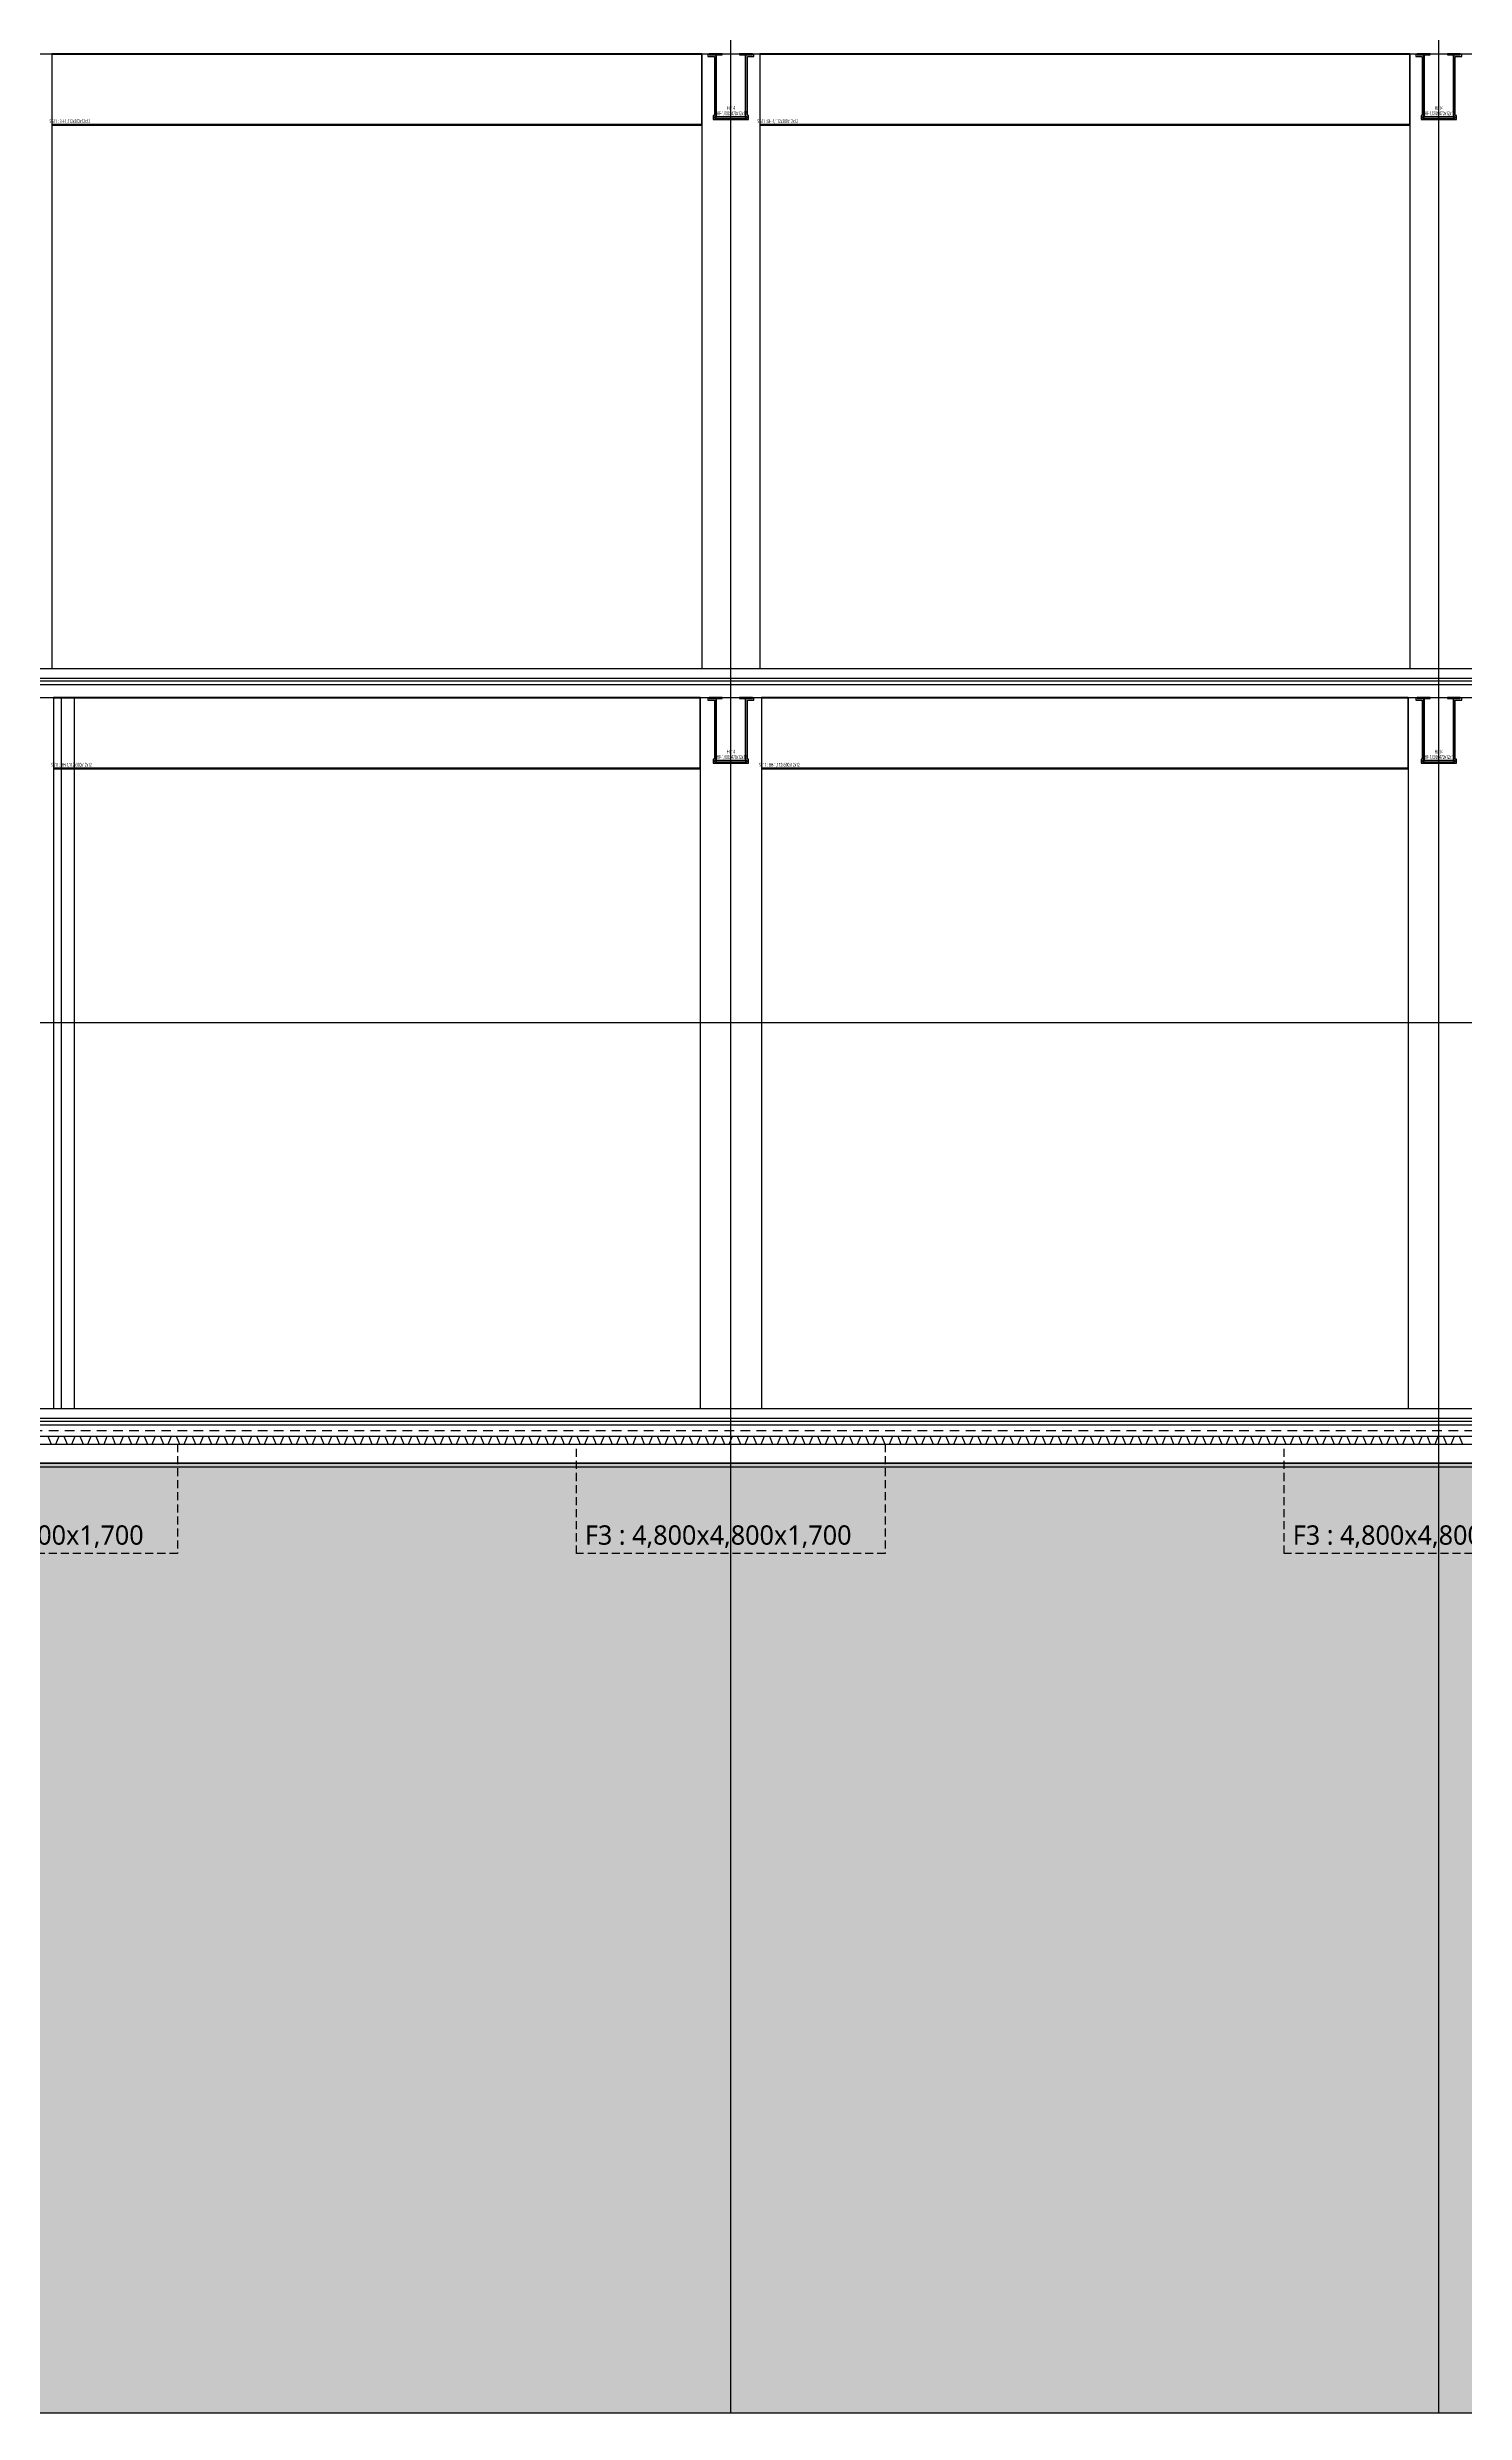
# Model space of a CAD drawing. Header units: millimetres. Extents: x 35054840 to 35483341, y -1288013 to -991013.
# Drawn here: x 35339104 to 35361129, y -1119859 to -1083109 of the extents above; entities that cross this region are included whole.
import ezdxf
from ezdxf.enums import TextEntityAlignment as Align

# ---------------------------------------------------------------- set-up
doc = ezdxf.new("R2010")
doc.units = ezdxf.units.MM
doc.header["$LTSCALE"] = 1000
doc.header["$MEASUREMENT"] = 0
doc.header["$PDSIZE"] = -10
doc.linetypes.add('HID', pattern=[2.5, 1.5, -1])
doc.linetypes.add('HIDDEN2', pattern=[0.1875, 0.125, -0.0625])
doc.layers.get('0').update_dxf_attribs({"linetype": 'CONTINUOUS'})
doc.layers.get('Defpoints').update_dxf_attribs({"color": 161, "linetype": 'CONTINUOUS'})
for name, color, linetype in [('250', 250, 'CONTINUOUS'), ('cen', 1, 'CONTINUOUS'), ('con', 2, 'CONTINUOUS'), ('ELE5', 254, 'CONTINUOUS'), ('ELE6', 8, 'CONTINUOUS'), ('FIN', 9, 'CONTINUOUS'), ('FIN(내화피복)', 8, 'CONTINUOUS'), ('FIN(패널-200글라스울)', 4, 'CONTINUOUS'), ('INS', 9, 'BATTING'), ('KZ_횡단_계획선', 3, 'CONTINUOUS'), ('S-SGIRDER-HF', 3, 'CONTINUOUS'), ('wire-meshes', 1, 'CONTINUOUS'), ('배수판', 5, 'CONTINUOUS'), ('초평탄', 4, 'CONTINUOUS')]:
    doc.layers.add(name, color=color, linetype=linetype)
doc.layers.add('Defpionits(Foundation)', color=161, linetype='HIDDEN2', plot=False)
doc.styles.add('TE', font='malgun_0.ttf')
doc.linetypes.add('BATTING', pattern='A,0.0001,-0.1,[134,ltypeshp.shx,S=0.1,R=0,X=-0.1,Y=0],-0.2,[134,ltypeshp.shx,S=0.1,R=180,X=0.1,Y=0],-0.1', length=0.4001)

# ---------------------------------------------------------------- blocks, each defined once
blk = doc.blocks.new('sdfdfgdfgdfg')
at = {"layer": 'cen', "ltscale": 0.1}
for p, q in [((34707639, -193275), (34707639, -106382)), ((34718639, -193275), (34718639, -106382))]:
    blk.add_line(p, q, dxfattribs=at)
at = {"layer": 'cen', "ltscale": 5}
for p, q in [((34490299, -166175), (34770828, -166175)), ((34490299, -171675), (34770828, -171675)), ((34490299, -177675), (34770828, -177675))]:
    blk.add_line(p, q, dxfattribs=at)
blk = doc.blocks.new('DFJGKNFGHGH')
at = {"layer": 'con', "ltscale": 0.1}
blk.add_line((35626176, -1093209), (35803276, -1093209), dxfattribs=at)
blk = doc.blocks.new('F3 SEC')
at = {"layer": 'Defpionits(Foundation)'}
blk.add_lwpolyline([(0, 1900), (4800, 1900), (4800, 200), (0, 200)], close=True, dxfattribs=at)
at = {"layer": 'Defpionits(Foundation)', "style": 'TE'}
blk.add_text('F3 : 4,800x4,800x1,700', height=300, dxfattribs=at).set_placement((131, 336))
blk = doc.blocks.new('*U237')
for p, q in [((-135, 0), (-335, 0)), ((-335, 0), (-335, -18)), ((-135, -18), (-135, 0)), ((335, 0), (135, 0)), ((135, 0), (135, -18)), ((335, -18), (335, 0)), ((-335, -18), (-135, -18)), ((135, -18), (335, -18))]:
    blk.add_line(p, q)
at = {"linetype": 'ByBlock'}
for points in [[(-235, -980), (-223, -980), (-223, -18), (-235, -18)], [(223, -980), (235, -980), (235, -18), (223, -18)]]:
    blk.add_lwpolyline(points, close=True, dxfattribs=at)
blk.add_lwpolyline([(-255, -1000), (255, -1000), (255, -980), (-255, -980)], close=True)
at = {"layer": 'Defpoints'}
blk.add_point((0, 0), dxfattribs=at)
blk = doc.blocks.new('HG14')
at = {"layer": 'S-SGIRDER-HF'}
blk.add_blockref('*U237', (0, 0), dxfattribs=at)
at = {"layer": 'Defpoints', "style": 'TE', "width": 0.5}
for s, p in [('BHF-1,000x470x12x18', (0, -925)), ('HG14', (0, -844))]:
    blk.add_text(s, height=60, dxfattribs=at).set_placement(p, align=Align.MIDDLE_CENTER)
blk = doc.blocks.new('*U152')
at = {"layer": 'ELE6', "ltscale": 0.1}
for p, q in [((10050, -12), (0, -12)), ((10050, -1100), (0, -1100))]:
    blk.add_line(p, q, dxfattribs=at)
blk.add_lwpolyline([(0, -1112), (10050, -1112), (10050, 0), (0, 0)], close=True, dxfattribs=at)
at = {"layer": 'Defpoints', "style": 'TE', "width": 0.5}
blk.add_text('SG11 : BH-1,112x300x12x12', height=60, dxfattribs=at).set_placement((279, -1047), align=Align.MIDDLE_CENTER)
blk = doc.blocks.new('*U162')
at = {"layer": 'ELE6', "ltscale": 0.1}
for p, q in [((10100, -12), (0, -12)), ((10100, -1100), (0, -1100))]:
    blk.add_line(p, q, dxfattribs=at)
blk.add_lwpolyline([(0, -1112), (10100, -1112), (10100, 0), (0, 0)], close=True, dxfattribs=at)
at = {"layer": 'Defpoints', "style": 'TE', "width": 0.5}
blk.add_text('SG11 : BH-1,112x300x12x12', height=60, dxfattribs=at).set_placement((279, -1047), align=Align.MIDDLE_CENTER)

msp = doc.modelspace()

# ---------------------------------------------------------------- hatches: boundary and pattern name
at = {"layer": '250', "ltscale": 0.5}
h = msp.add_hatch(dxfattribs=at)
h.set_pattern_fill('DOTS', color=256, scale=10000)
h.paths.add_polyline_path([(35132886.2, -1098928.9), (35132886.2, -1119858.9), (35412914.7, -1119858.9), (35412914.7, -1094258.9), (35383510.8, -1094258.9), (35383510.8, -1104808.9), (35383510.8, -1106757.2), (35383510.8, -1106808.9), (35368225.8, -1106808.9), (35368225.8, -1105108.9), (35204525.8, -1105108.9), (35204525.8, -1105408.9), (35201525.8, -1105408.9), (35201525.8, -1103808.9), (35193025.8, -1103808.9), (35193025.8, -1105408.9), (35190025.8, -1105408.9), (35190025.8, -1103808.9), (35181525.8, -1103808.9), (35181525.8, -1106309.9), (35178525.8, -1106309.9), (35178525.8, -1104808.9), (35170025.8, -1104808.9), (35170025.8, -1106408.9), (35167025.8, -1106408.9), (35167025.8, -1105008.9), (35159325.8, -1105008.9), (35159325.8, -1106008.9), (35156265.8, -1106008.9), (35156278.3, -1105858.9), (35156290.8, -1105858.9), (35156290.8, -1094558.9), (35156295.8, -1094158.9), (35145866.6, -1094158.9), (35145866.6, -1095458.9), (35144315.5, -1095458.9), (35144246.1, -1098928.9)])

# ---------------------------------------------------------------- linework, layer by layer
at = {"layer": 'con', "ltscale": 0.1}
msp.add_line((35206125.8, -1104808.9), (35382625.8, -1104808.9), dxfattribs=at)
for points in [[(35206475.8, -1093008.9), (35382975.8, -1093008.9), (35382975.8, -1092758.9)], [(35206465.8, -1093208.9), (35382625.8, -1093208.9), (35382625.8, -1098288.9)], [(35204525.8, -1105408.9), (35204525.8, -1105108.9), (35368225.8, -1105108.9)]]:
    msp.add_lwpolyline(points, dxfattribs=at)
at = {"layer": 'Defpoints'}
msp.add_lwpolyline([(35132886.2, -1119858.9), (35412914.7, -1119858.9), (35412914.7, -1094438.7), (35383510.8, -1094377.3), (35383510.8, -1104808.9), (35383510.8, -1106757.2), (35383510.8, -1106808.9), (35368225.8, -1106808.9), (35368225.8, -1105108.9), (35204525.8, -1105108.9)], dxfattribs=at)
at = {"layer": 'ELE5', "ltscale": 1000}
for points in [[(35339175.8, -1083208.9), (35339175.8, -1092758.9)], [(35349275.8, -1083208.9), (35349275.8, -1092758.9)], [(35350175.8, -1083208.9), (35350175.8, -1092758.9)], [(35360275.8, -1083208.9), (35360275.8, -1092758.9)], [(35339200.7, -1093208.9), (35339200.7, -1104258.9)], [(35349250.7, -1093208.9), (35349250.7, -1104258.9)], [(35350200.7, -1093208.9), (35350200.7, -1104258.9)], [(35360250.7, -1093208.9), (35360250.7, -1104258.9)]]:
    msp.add_lwpolyline(points, dxfattribs=at)
at = {"layer": 'FIN', "ltscale": 0.1}
for points in [[(35204525.8, -1105108.9), (35368225.8, -1105108.9), (35368225.8, -1106808.9), (35383510.8, -1106808.9), (35383510.8, -1106868.9)], [(35383510.8, -1106868.9), (35368165.8, -1106868.9), (35368165.8, -1105168.9), (35204585.8, -1105168.9)]]:
    msp.add_lwpolyline(points, dxfattribs=at)
at = {"layer": 'FIN(내화피복)', "ltscale": 10000}
for points in [[(35349369.8, -1083208.9), (35349369.8, -1083249.9), (35349469.8, -1083249.9), (35349469.8, -1084167.9), (35349449.8, -1084167.9), (35349449.8, -1084229.9), (35350001.8, -1084229.9), (35350001.8, -1084167.9), (35349981.8, -1084167.9), (35349981.8, -1083249.9), (35350081.8, -1083249.9), (35350081.8, -1083208.9)], [(35360369.8, -1083208.9), (35360369.8, -1083249.9), (35360469.8, -1083249.9), (35360469.8, -1084167.9), (35360449.8, -1084167.9), (35360449.8, -1084229.9), (35361001.8, -1084229.9), (35361001.8, -1084167.9), (35360981.8, -1084167.9), (35360981.8, -1083249.9), (35361081.8, -1083249.9), (35361081.8, -1083208.9)], [(35349369.8, -1093208.9), (35349369.8, -1093249.9), (35349469.8, -1093249.9), (35349469.8, -1094167.9), (35349449.8, -1094167.9), (35349449.8, -1094229.9), (35350001.8, -1094229.9), (35350001.8, -1094167.9), (35349981.8, -1094167.9), (35349981.8, -1093249.9), (35350081.8, -1093249.9), (35350081.8, -1093208.9)], [(35360369.8, -1093208.9), (35360369.8, -1093249.9), (35360469.8, -1093249.9), (35360469.8, -1094167.9), (35360449.8, -1094167.9), (35360449.8, -1094229.9), (35361001.8, -1094229.9), (35361001.8, -1094167.9), (35360981.8, -1094167.9), (35360981.8, -1093249.9), (35361081.8, -1093249.9), (35361081.8, -1093208.9)]]:
    msp.add_lwpolyline(points, dxfattribs=at)
at = {"layer": 'FIN(패널-200글라스울)', "ltscale": 0.1}
for p, q in [((35339325.8, -1104258.9), (35339325.8, -1093208.9)), ((35339525.8, -1104258.9), (35339525.8, -1093208.9))]:
    msp.add_line(p, q, dxfattribs=at)
at = {"layer": 'INS', "ltscale": 0.12}
for points in [[(35382975.8, -1092958.9), (35206475.8, -1092958.9)], [(35382425.8, -1104458.9), (35206125.8, -1104458.9)]]:
    msp.add_lwpolyline(points, dxfattribs=at)
at = {"layer": 'KZ_횡단_계획선'}
msp.add_lwpolyline([(35412914.7, -1094038.7), (35391120.5, -1094038.7), (35383475.8, -1093977), (35383475.8, -1106808.9), (35368225.8, -1106808.9), (35368225.8, -1105108.9), (35204525.8, -1105108.9)], dxfattribs=at)
at = {"layer": 'wire-meshes', "linetype": 'HID', "ltscale": 0.1}
msp.add_line((35206125.8, -1104598.9), (35382625.8, -1104598.9), dxfattribs=at)
at = {"layer": '배수판'}
msp.add_lwpolyline([(35339039.2, -1104688.9), (35339112.5, -1104688.9), (35339163.8, -1104808.9), (35339237.1, -1104808.9), (35339288.4, -1104688.9), (35339361.8, -1104688.9), (35339413.1, -1104808.9), (35339486.4, -1104808.9), (35339537.7, -1104688.9), (35339611, -1104688.9), (35339662.3, -1104808.9), (35339735.6, -1104808.9), (35339786.9, -1104688.9), (35339860.3, -1104688.9), (35339911.6, -1104808.9), (35339984.9, -1104808.9), (35340036.2, -1104688.9), (35340109.5, -1104688.9), (35340160.8, -1104808.9), (35340234.1, -1104808.9), (35340285.4, -1104688.9), (35340358.8, -1104688.9), (35340410.1, -1104808.9), (35340483.4, -1104808.9), (35340534.7, -1104688.9), (35340608, -1104688.9), (35340659.3, -1104808.9), (35340732.7, -1104808.9), (35340783.9, -1104688.9), (35340857.3, -1104688.9), (35340908.6, -1104808.9), (35340981.9, -1104808.9), (35341033.2, -1104688.9), (35341106.5, -1104688.9), (35341157.8, -1104808.9), (35341231.2, -1104808.9), (35341282.5, -1104688.9), (35341355.8, -1104688.9), (35341407.1, -1104808.9), (35341480.4, -1104808.9), (35341531.7, -1104688.9), (35341605, -1104688.9), (35341656.3, -1104808.9), (35341729.7, -1104808.9), (35341781, -1104688.9), (35341854.3, -1104688.9), (35341905.6, -1104808.9), (35341978.9, -1104808.9), (35342030.2, -1104688.9), (35342103.6, -1104688.9), (35342154.8, -1104808.9), (35342228.2, -1104808.9), (35342279.5, -1104688.9), (35342352.8, -1104688.9), (35342404.1, -1104808.9), (35342477.4, -1104808.9), (35342528.7, -1104688.9), (35342602.1, -1104688.9), (35342653.4, -1104808.9), (35342726.7, -1104808.9), (35342778, -1104688.9), (35342851.3, -1104688.9), (35342902.6, -1104808.9), (35342975.9, -1104808.9), (35343027.2, -1104688.9), (35343100.6, -1104688.9), (35343151.9, -1104808.9), (35343225.2, -1104808.9), (35343276.5, -1104688.9), (35343349.8, -1104688.9), (35343401.1, -1104808.9), (35343474.5, -1104808.9), (35343525.7, -1104688.9), (35343599.1, -1104688.9), (35343650.4, -1104808.9), (35343723.7, -1104808.9), (35343775, -1104688.9), (35343848.3, -1104688.9), (35343899.6, -1104808.9), (35343973, -1104808.9), (35344024.3, -1104688.9), (35344097.6, -1104688.9), (35344148.9, -1104808.9), (35344185.5, -1104808.9), (35344222.2, -1104808.9), (35344273.5, -1104688.9), (35344346.8, -1104688.9), (35344398.1, -1104808.9), (35344471.5, -1104808.9), (35344522.8, -1104688.9), (35344559.4, -1104688.9), (35344590.8, -1104688.9), (35344642.1, -1104808.9), (35344715.4, -1104808.9), (35344766.7, -1104688.9), (35344840.1, -1104688.9), (35344891.4, -1104808.9), (35344964.7, -1104808.9), (35345016, -1104688.9), (35345089.3, -1104688.9), (35345140.6, -1104808.9), (35345214, -1104808.9), (35345265.2, -1104688.9), (35345338.6, -1104688.9), (35345389.9, -1104808.9), (35345463.2, -1104808.9), (35345514.5, -1104688.9), (35345587.8, -1104688.9), (35345639.1, -1104808.9), (35345712.5, -1104808.9), (35345763.8, -1104688.9), (35345837.1, -1104688.9), (35345888.4, -1104808.9), (35345961.7, -1104808.9), (35346013, -1104688.9), (35346086.3, -1104688.9), (35346137.6, -1104808.9), (35346211, -1104808.9), (35346262.3, -1104688.9), (35346335.6, -1104688.9), (35346386.9, -1104808.9), (35346460.2, -1104808.9), (35346511.5, -1104688.9), (35346584.9, -1104688.9), (35346636.1, -1104808.9), (35346709.5, -1104808.9), (35346760.8, -1104688.9), (35346834.1, -1104688.9), (35346885.4, -1104808.9), (35346958.7, -1104808.9), (35347010, -1104688.9), (35347083.4, -1104688.9), (35347134.7, -1104808.9), (35347208, -1104808.9), (35347259.3, -1104688.9), (35347332.6, -1104688.9), (35347383.9, -1104808.9), (35347457.2, -1104808.9), (35347508.5, -1104688.9), (35347581.9, -1104688.9), (35347633.2, -1104808.9), (35347706.5, -1104808.9), (35347757.8, -1104688.9), (35347831.1, -1104688.9), (35347882.4, -1104808.9), (35347955.7, -1104808.9), (35348007, -1104688.9), (35348080.4, -1104688.9), (35348131.7, -1104808.9), (35348205, -1104808.9), (35348256.3, -1104688.9), (35348329.6, -1104688.9), (35348380.9, -1104808.9), (35348454.3, -1104808.9), (35348505.6, -1104688.9), (35348578.9, -1104688.9), (35348630.2, -1104808.9), (35348703.5, -1104808.9), (35348754.8, -1104688.9), (35348828.1, -1104688.9), (35348879.4, -1104808.9), (35348952.8, -1104808.9), (35349004.1, -1104688.9), (35349077.4, -1104688.9), (35349128.7, -1104808.9), (35349202, -1104808.9), (35349253.3, -1104688.9), (35349326.6, -1104688.9), (35349377.9, -1104808.9), (35349451.3, -1104808.9), (35349502.6, -1104688.9), (35349575.9, -1104688.9), (35349627.2, -1104808.9), (35349700.5, -1104808.9), (35349751.8, -1104688.9), (35349825.2, -1104688.9), (35349876.5, -1104808.9), (35349949.8, -1104808.9), (35350001.1, -1104688.9), (35350074.4, -1104688.9), (35350125.7, -1104808.9), (35350199, -1104808.9), (35350250.3, -1104688.9), (35350323.7, -1104688.9), (35350375, -1104808.9), (35350448.3, -1104808.9), (35350499.6, -1104688.9), (35350572.9, -1104688.9), (35350624.2, -1104808.9), (35350697.5, -1104808.9), (35350748.8, -1104688.9), (35350822.2, -1104688.9), (35350873.5, -1104808.9), (35350946.8, -1104808.9), (35350998.1, -1104688.9), (35351071.4, -1104688.9), (35351122.7, -1104808.9), (35351196.1, -1104808.9), (35351247.3, -1104688.9), (35351320.7, -1104688.9), (35351372, -1104808.9), (35351445.3, -1104808.9), (35351496.6, -1104688.9), (35351569.9, -1104688.9), (35351621.2, -1104808.9), (35351694.6, -1104808.9), (35351745.9, -1104688.9), (35351819.2, -1104688.9), (35351870.5, -1104808.9), (35351943.8, -1104808.9), (35351995.1, -1104688.9), (35352068.4, -1104688.9), (35352119.7, -1104808.9), (35352193.1, -1104808.9), (35352244.4, -1104688.9), (35352317.7, -1104688.9), (35352369, -1104808.9), (35352442.3, -1104808.9), (35352493.6, -1104688.9), (35352567, -1104688.9), (35352618.2, -1104808.9), (35352691.6, -1104808.9), (35352742.9, -1104688.9), (35352816.2, -1104688.9), (35352867.5, -1104808.9), (35352940.8, -1104808.9), (35352992.1, -1104688.9), (35353065.5, -1104688.9), (35353116.8, -1104808.9), (35353190.1, -1104808.9), (35353241.4, -1104688.9), (35353314.7, -1104688.9), (35353366, -1104808.9), (35353439.3, -1104808.9), (35353490.6, -1104688.9), (35353564, -1104688.9), (35353615.3, -1104808.9), (35353688.6, -1104808.9), (35353739.9, -1104688.9), (35353813.2, -1104688.9), (35353864.5, -1104808.9), (35353937.9, -1104808.9), (35353989.1, -1104688.9), (35354062.5, -1104688.9), (35354113.8, -1104808.9), (35354187.1, -1104808.9), (35354238.4, -1104688.9), (35354311.7, -1104688.9), (35354363, -1104808.9), (35354436.4, -1104808.9), (35354487.7, -1104688.9), (35354561, -1104688.9), (35354612.3, -1104808.9), (35354685.6, -1104808.9), (35354736.9, -1104688.9), (35354810.2, -1104688.9), (35354861.5, -1104808.9), (35354934.9, -1104808.9), (35354986.2, -1104688.9), (35355059.5, -1104688.9), (35355110.8, -1104808.9), (35355184.1, -1104808.9), (35355235.4, -1104688.9), (35355308.8, -1104688.9), (35355360, -1104808.9), (35355433.4, -1104808.9), (35355484.7, -1104688.9), (35355558, -1104688.9), (35355609.3, -1104808.9), (35355682.6, -1104808.9), (35355733.9, -1104688.9), (35355807.3, -1104688.9), (35355858.6, -1104808.9), (35355931.9, -1104808.9), (35355983.2, -1104688.9), (35356056.5, -1104688.9), (35356107.8, -1104808.9), (35356181.1, -1104808.9), (35356232.4, -1104688.9), (35356305.8, -1104688.9), (35356357.1, -1104808.9), (35356430.4, -1104808.9), (35356481.7, -1104688.9), (35356555, -1104688.9), (35356606.3, -1104808.9), (35356679.7, -1104808.9), (35356730.9, -1104688.9), (35356804.3, -1104688.9), (35356855.6, -1104808.9), (35356928.9, -1104808.9), (35356980.2, -1104688.9), (35357053.5, -1104688.9), (35357104.8, -1104808.9), (35357178.2, -1104808.9), (35357229.5, -1104688.9), (35357302.8, -1104688.9), (35357354.1, -1104808.9), (35357427.4, -1104808.9), (35357478.7, -1104688.9), (35357552, -1104688.9), (35357603.3, -1104808.9), (35357676.7, -1104808.9), (35357728, -1104688.9), (35357801.3, -1104688.9), (35357852.6, -1104808.9), (35357925.9, -1104808.9), (35357977.2, -1104688.9), (35358050.6, -1104688.9), (35358101.8, -1104808.9), (35358175.2, -1104808.9), (35358226.5, -1104688.9), (35358299.8, -1104688.9), (35358351.1, -1104808.9), (35358424.4, -1104808.9), (35358475.7, -1104688.9), (35358549.1, -1104688.9), (35358600.4, -1104808.9), (35358673.7, -1104808.9), (35358725, -1104688.9), (35358798.3, -1104688.9), (35358849.6, -1104808.9), (35358922.9, -1104808.9), (35358974.2, -1104688.9), (35359047.6, -1104688.9), (35359098.9, -1104808.9), (35359172.2, -1104808.9), (35359223.5, -1104688.9), (35359296.8, -1104688.9), (35359348.1, -1104808.9), (35359421.4, -1104808.9), (35359472.7, -1104688.9), (35359546.1, -1104688.9), (35359597.4, -1104808.9), (35359670.7, -1104808.9), (35359722, -1104688.9), (35359795.3, -1104688.9), (35359846.6, -1104808.9), (35359920, -1104808.9), (35359971.3, -1104688.9), (35360044.6, -1104688.9), (35360095.9, -1104808.9), (35360169.2, -1104808.9), (35360220.5, -1104688.9), (35360293.8, -1104688.9), (35360345.1, -1104808.9), (35360418.5, -1104808.9), (35360469.8, -1104688.9), (35360543.1, -1104688.9), (35360594.4, -1104808.9), (35360667.7, -1104808.9), (35360719, -1104688.9), (35360792.3, -1104688.9), (35360843.6, -1104808.9), (35360917, -1104808.9), (35360968.3, -1104688.9), (35361041.6, -1104688.9), (35361092.9, -1104808.9), (35361166.2, -1104808.9)], dxfattribs=at)
at = {"layer": '초평탄', "ltscale": 0.1}
for p, q in [((35206125.8, -1104408.9), (35382425.8, -1104408.9)), ((35206125.8, -1104508.9), (35382625.8, -1104508.9)), ((35206125.8, -1104688.9), (35382625.8, -1104688.9))]:
    msp.add_line(p, q, dxfattribs=at)
for points in [[(35206475.8, -1092758.9), (35382975.8, -1092758.9)], [(35206475.8, -1092908.9), (35382975.8, -1092908.9)], [(35206125.8, -1104258.9), (35382425.8, -1104258.9)]]:
    msp.add_lwpolyline(points, dxfattribs=at)

# ---------------------------------------------------------------- block references
for name, p in [('sdfdfgdfgdfg', (642087, -926584.2)), ('DFJGKNFGHGH', (-420000, 10000))]:
    msp.add_blockref(name, p)
at = {"layer": 'Defpionits(Foundation)'}
for p in [(35336325.7, -1106708.9), (35347325.7, -1106708.9), (35358325.7, -1106708.9)]:
    msp.add_blockref('F3 SEC', p, dxfattribs=at)
at = {"layer": 'ELE6'}
for name, p in [('*U162', (35339175.8, -1083208.9)), ('*U162', (35350175.8, -1083208.9)), ('*U152', (35339200.7, -1093208.9)), ('*U152', (35350200.7, -1093208.9))]:
    msp.add_blockref(name, p, dxfattribs=at)
at = {"layer": 'S-SGIRDER-HF'}
for p in [(35349725.8, -1083208.9), (35360725.8, -1083208.9), (35349725.8, -1093208.9), (35360725.8, -1093208.9)]:
    msp.add_blockref('HG14', p, dxfattribs=at)

doc.saveas('drawing.dxf')
